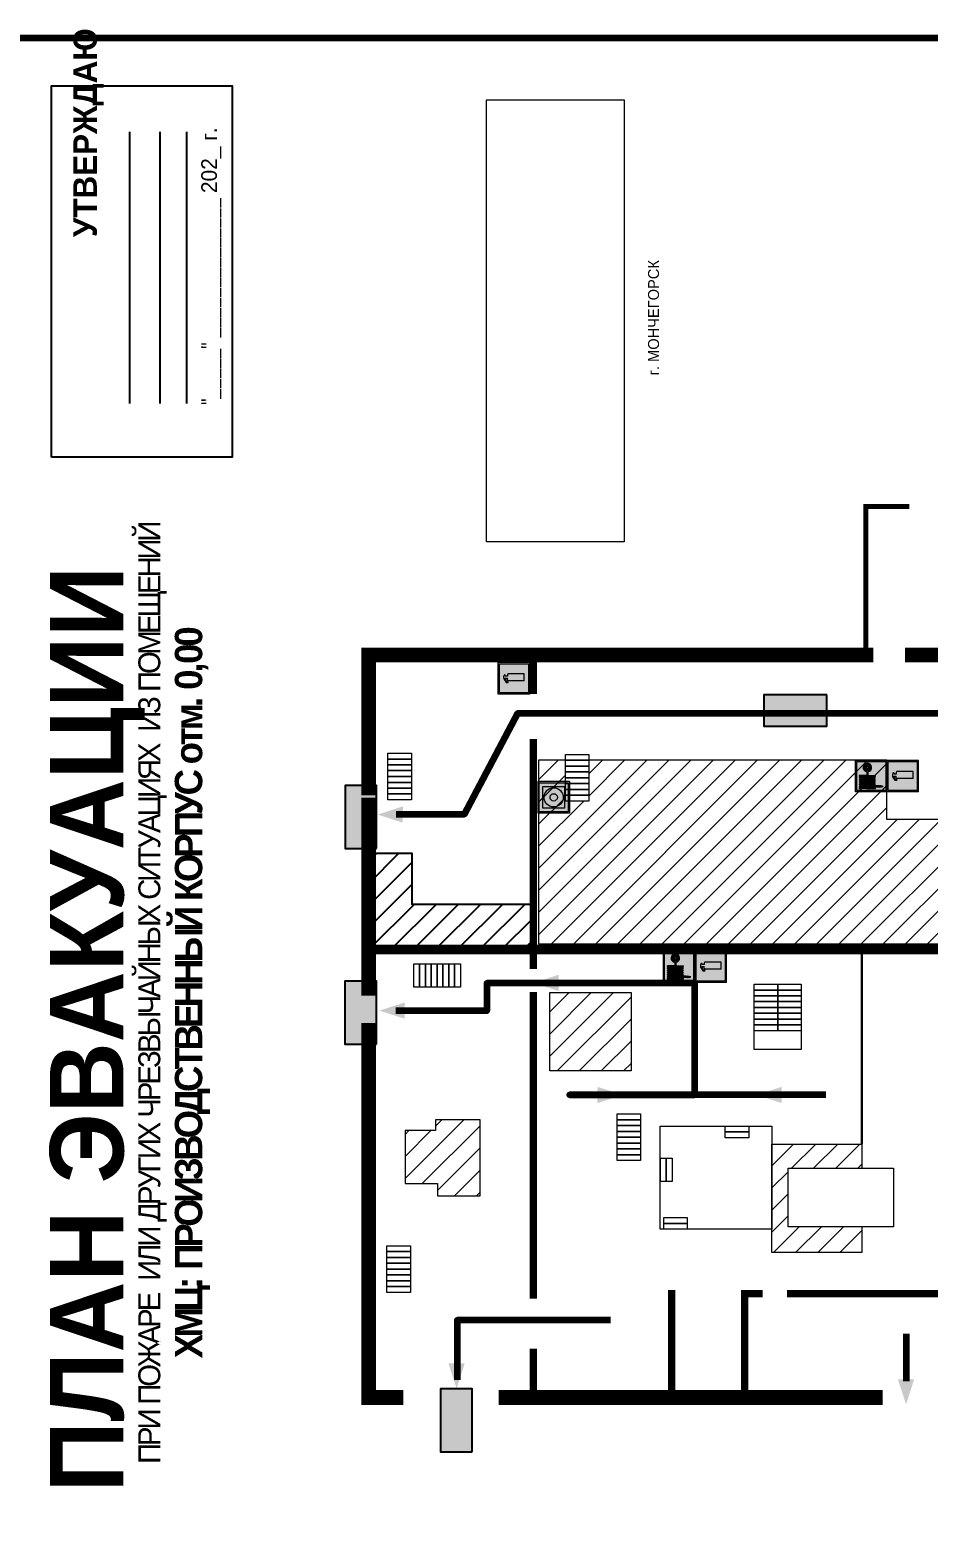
# Model space of a CAD drawing. Header units: millimetres. Extents: x 13114 to 67229, y 22859 to 38520.
# Drawn here: x 17771.2 to 18001.1, y 31701.8 to 32081.2 of the extents above; entities that cross this region are included whole.
import ezdxf

# ---------------------------------------------------------------- set-up
doc = ezdxf.new("R2010")
doc.units = ezdxf.units.MM
doc.linetypes.add('{ Wide Dash }', pattern=[12, 4, -2, 4, -2])
doc.layers.add('План_Штампы', color=7, linetype='Continuous')
doc.styles.add('обычный', font='arial.ttf')
picture_1 = doc.add_image_def('image1.jpg', size_in_pixel=(337, 105))
pattern_1 = [(225, (39999.5723, 41642.58), (2.8287807, -2.8287807), [])]

# ---------------------------------------------------------------- blocks, each defined once
blk = doc.blocks.new('A$C32E8229D')
at = {"true_color": 0xffffff}
blk.add_hatch(color=7, dxfattribs=at).paths.add_polyline_path([(0, 0), (0, -8), (16, -8), (16, 0)])
h = blk.add_hatch(color=126)
h.paths.add_polyline_path([(0.2, -0.2), (15.8, -0.2), (15.8, -7.8), (0.2, -7.8)])
h.paths.add_polyline_path([(13.49, -2.05), (12.08, -2.05), (11.37, -2.63, 0.162397), (11.29, -2.84), (11.29, -3.63), (10.35, -3.63), (10.35, -4.05), (11.68, -4.05), (11.68, -3.48), (12.26, -4.28), (11.29, -5.1), (11.29, -6.78), (11.85, -6.78), (11.85, -5.44), (12.8, -4.64), (12.8, -5.94), (14.46, -5.94), (14.46, -5.39), (13.45, -5.39), (13.45, -3.97), (12.46, -2.59), (13.15, -2.59), (13.69, -3.34), (14.18, -3)], flags=16)
h.paths.add_polyline_path([(10.74, -1.82, 1), (11.8, -1.82, 1)], flags=16)
h.paths.add_polyline_path([(9.39, -3.59), (5.99, -3.59), (6.56, -3.03), (5.91, -3.03), (5.1, -3.83), (5.91, -4.64), (6.56, -4.64), (5.99, -4.09), (9.39, -4.09)], flags=16)
h.paths.add_polyline_path([(4.29, -1.08), (1.72, -1.08), (1.72, -6.6), (4.29, -6.6)], flags=16)
at = {"color": 126}
blk.add_lwpolyline([(16, -8), (0, -8), (0, 0), (16, 0)], close=True, dxfattribs=at)
blk = doc.blocks.new('A$C54414219')
at = {"true_color": 0xffffff}
h = blk.add_hatch(color=7, dxfattribs=at)
h.paths.add_polyline_path([(2.39, -9.45), (2.39, -18.3), (11.23, -18.3), (11.23, -9.45)], flags=0)
h.paths.add_polyline_path([(10.71, -13.87, -1), (2.92, -13.87, -1)], flags=0)
h.paths.add_polyline_path([(8.3, -13.87, -1), (5.33, -13.87, -1)], flags=0)
h.paths.add_polyline_path([(0.41, -7.47), (0.41, -20.27), (13.21, -20.27), (13.21, -7.47)])
h.paths.add_polyline_path([(0.92, -19.77), (12.71, -19.77), (12.71, -7.98), (0.92, -7.98)], flags=16)
h.paths.add_polyline_path([(11.23, -9.45), (11.23, -18.3), (2.39, -18.3), (2.39, -9.45)], flags=0)
at = {"lineweight": 5}
h = blk.add_hatch(color=242, dxfattribs=at)
h.paths.add_polyline_path([(12.71, -7.98), (0.92, -7.98), (0.92, -19.77), (12.71, -19.77)])
h.paths.add_polyline_path([(11.23, -18.3), (2.39, -18.3), (2.39, -9.45), (11.23, -9.45)], flags=16)
h.paths.add_polyline_path([(10.71, -13.87, -1), (2.92, -13.87, -1)], flags=0)
h.paths.add_polyline_path([(8.3, -13.87, -1), (5.33, -13.87, -1)], flags=0)
at = {"true_color": 0xffffff}
h = blk.add_hatch(color=7, dxfattribs=at)
h.paths.add_polyline_path([(2.39, -9.45), (2.39, -18.3), (11.23, -18.3), (11.23, -9.45)])
h.paths.add_polyline_path([(10.71, -13.87, -1), (2.92, -13.87, -1)], flags=16)
h.paths.add_polyline_path([(8.3, -13.87, -1), (5.33, -13.87, -1)], flags=0)
at = {"lineweight": 5}
h = blk.add_hatch(color=242, dxfattribs=at)
h.paths.add_polyline_path([(2.92, -13.87, 1), (10.71, -13.87, 1)])
h.paths.add_polyline_path([(8.3, -13.87, -1), (5.33, -13.87, -1)], flags=16)
at = {"color": 242, "lineweight": 5}
for p, q in [((0.41, -20.27), (0.41, -7.47)), ((0.41, -7.47), (13.21, -7.47)), ((0.41, -7.47), (13.21, -7.47)), ((13.21, -20.27), (13.21, -7.47)), ((0.41, -20.27), (13.21, -20.27))]:
    blk.add_line(p, q, dxfattribs=at)
for points in [[(0.92, -7.98), (12.71, -7.98), (12.71, -19.77), (0.92, -19.77)], [(2.39, -9.45), (11.23, -9.45), (11.23, -18.3), (2.39, -18.3)]]:
    blk.add_lwpolyline(points, close=True, dxfattribs=at)
for radius in [3.89, 1.49]:
    blk.add_circle((6.81, -13.87), radius, dxfattribs=at)
blk = doc.blocks.new('A$C7B4425F7')
at = {"true_color": 0xffffff}
blk.add_hatch(color=7, dxfattribs=at).paths.add_polyline_path([(0, 0), (-16, 0), (-16, -8), (0, -8)])
h = blk.add_hatch(color=126)
h.paths.add_polyline_path([(-0.2, -0.2), (-15.8, -0.2), (-15.8, -7.8), (-0.2, -7.8)])
h.paths.add_polyline_path([(-11.76, -2.03), (-11.76, -3.66), (-11.17, -3.66, -0.568275), (-11.17, -6.18), (-12.58, -6.18), (-12.58, -2.03)], flags=16)
h.paths.add_polyline_path([(-13.33, -4.12, -0.495768), (-13.59, -6.18), (-15.03, -6.18), (-15.03, -2.03), (-13.59, -2.03, -0.487973)], flags=16)
h.paths.add_polyline_path([(-10.25, -2.03), (-9.48, -2.03), (-9.48, -6.18), (-10.25, -6.18)], flags=16)
h.paths.add_polyline_path([(-13.84, -3.69), (-14.24, -3.69), (-14.24, -3.03), (-13.9, -3.03, -0.692621)], flags=0)
h.paths.add_polyline_path([(-9.15, -2.03), (-8.4, -2.03), (-8.04, -3.07), (-7.68, -2.03), (-6.93, -2.03), (-7.64, -4.1), (-6.93, -6.18), (-7.68, -6.18), (-8.04, -5.14), (-8.4, -6.18), (-9.15, -6.18), (-8.44, -4.1)], flags=16)
h.paths.add_polyline_path([(-11.76, -4.46), (-11.42, -4.46, -0.692621), (-11.36, -5.12), (-11.76, -5.12)], flags=0)
h.paths.add_polyline_path([(-13.9, -5.2), (-14.24, -5.2), (-14.24, -4.55), (-13.84, -4.55, -0.708038)], flags=0)
edge = h.paths.add_edge_path(flags=16)
edge.add_ellipse((-5.51, -4.08), major_axis=(0, 2.05), ratio=0.586184, start_angle=0, end_angle=360)
edge = h.paths.add_edge_path(flags=0)
edge.add_ellipse((-5.51, -4.08), major_axis=(0, 1.14), ratio=0.454828, start_angle=0, end_angle=360)
h.paths.add_polyline_path([(-4.13, -4.96, 0.377264), (-3.48, -4.52, 0.0555), (-3.16, -2.03), (-1.66, -2.03), (-1.66, -4.96), (-0.96, -4.96), (-0.96, -7.01), (-1.75, -7.01), (-1.75, -6.18), (-3.3, -6.18), (-3.3, -7.02), (-4.13, -7.02)], flags=16)
h.paths.add_polyline_path([(-2.73, -2.91), (-2.28, -2.91), (-2.28, -4.96), (-3.05, -4.96, 0.079136)], flags=0)
at = {"color": 126}
blk.add_lwpolyline([(-16, -8), (0, -8), (0, 0), (-16, 0)], close=True, dxfattribs=at)
blk = doc.blocks.new('A$C3AD82952')
at = {"true_color": 0xf5f5ff}
h = blk.add_hatch(color=7, dxfattribs=at)
h.dxf.hatch_style = 1
h.paths.add_polyline_path([(8.21, 8.73, 0.414214), (7.89, 9.05), (7.22, 9.05), (7.22, 9.92), (7.59, 9.92, 1), (7.57, 10.36), (7.22, 10.36), (7.22, 10.6), (6.43, 10.6), (6.43, 10.36), (6.01, 10.36), (4.74, 9.59), (4.74, 8.69), (4.98, 8.73), (4.98, 9.26), (6.12, 9.91), (6.43, 9.91), (6.43, 9.05), (5.76, 9.05, 0.414214), (5.44, 8.73), (5.44, 2.2), (8.21, 2.2)], flags=0)
h.paths.add_polyline_path([(12.8, 12.8), (0, 12.8), (0, 0), (12.8, 0)])
h.paths.add_polyline_path([(0.51, 12.29), (12.29, 12.29), (12.29, 0.51), (0.51, 0.51)], flags=16)
h.paths.add_polyline_path([(4.74, 9.59), (6.01, 10.36), (6.43, 10.36), (6.43, 10.6), (7.22, 10.6), (7.22, 10.36), (7.59, 10.36, -0.94586), (7.59, 9.92), (7.22, 9.92), (7.22, 9.05), (7.89, 9.05, -0.414214), (8.21, 8.73), (8.21, 2.2), (5.44, 2.2), (5.44, 8.73, -0.414214), (5.76, 9.05), (6.43, 9.05), (6.43, 9.91), (6.12, 9.91), (4.98, 9.26), (4.98, 8.73), (4.74, 8.69)], flags=0)
h = blk.add_hatch(color=242)
h.dxf.hatch_style = 1
h.paths.add_polyline_path([(12.29, 12.29), (0.51, 12.29), (0.51, 0.51), (12.29, 0.51)])
h.paths.add_polyline_path([(4.74, 8.69), (4.74, 9.59), (6.01, 10.36), (6.43, 10.36), (6.43, 10.6), (7.22, 10.6), (7.22, 10.36), (7.59, 10.36, -0.94586), (7.59, 9.92), (7.22, 9.92), (7.22, 9.05), (7.89, 9.05, -0.414214), (8.21, 8.73), (8.21, 2.2), (5.44, 2.2), (5.44, 8.73, -0.414214), (5.76, 9.05), (6.43, 9.05), (6.43, 9.91), (6.12, 9.91), (4.98, 9.26), (4.98, 8.73)], flags=16)
h = blk.add_hatch(color=7, dxfattribs=at)
h.dxf.hatch_style = 1
h.paths.add_polyline_path([(8.21, 8.73, 0.414214), (7.89, 9.05), (7.22, 9.05), (7.22, 9.92), (7.59, 9.92, 1), (7.57, 10.36), (7.22, 10.36), (7.22, 10.6), (6.43, 10.6), (6.43, 10.36), (6.01, 10.36), (4.74, 9.59), (4.74, 8.69), (4.98, 8.73), (4.98, 9.26), (6.12, 9.91), (6.43, 9.91), (6.43, 9.05), (5.76, 9.05, 0.414214), (5.44, 8.73), (5.44, 2.2), (8.21, 2.2)])
at = {"color": 242, "lineweight": 5}
for p, q in [((0, 0), (0, 12.8)), ((0, 12.8), (12.8, 12.8)), ((12.8, 0), (12.8, 12.8)), ((6.01, 10.36), (4.74, 9.59)), ((4.74, 9.59), (4.74, 8.69)), ((4.74, 8.69), (4.98, 8.73)), ((4.98, 9.26), (6.12, 9.91)), ((4.98, 8.73), (4.98, 9.26)), ((5.44, 2.2), (5.44, 8.73)), ((5.76, 9.05), (6.43, 9.05)), ((6.01, 10.36), (6.43, 10.36)), ((6.12, 9.91), (6.43, 9.91)), ((7.22, 10.6), (6.43, 10.6)), ((6.43, 10.6), (6.43, 10.36)), ((6.43, 9.91), (6.43, 9.05)), ((7.22, 10.36), (7.22, 10.6)), ((7.59, 10.36), (7.22, 10.36)), ((7.22, 9.05), (7.22, 9.92)), ((7.59, 9.92), (7.22, 9.92)), ((7.89, 9.05), (7.22, 9.05)), ((8.21, 2.2), (8.21, 8.73)), ((0, 0), (12.8, 0)), ((5.44, 2.2), (8.21, 2.2))]:
    blk.add_line(p, q, dxfattribs=at)
blk.add_lwpolyline([(0.51, 12.29), (12.29, 12.29), (12.29, 0.51), (0.51, 0.51)], close=True, dxfattribs=at)
for centre, radius, start, end in [((5.76, 8.73), 0.32, 90, 180), ((7.58, 10.14), 0.223, 273.18746, 86.81254), ((7.89, 8.73), 0.32, 0, 90)]:
    blk.add_arc(centre, radius, start, end, dxfattribs=at)
blk = doc.blocks.new('A$C37112FD5')
at = {"true_color": 0xf5f5ff}
h = blk.add_hatch(color=7, dxfattribs=at)
h.dxf.hatch_style = 1
h.paths.add_polyline_path([(12.8, -7.4), (0, -7.4), (0, -20.2), (12.8, -20.2)])
h.paths.add_polyline_path([(12.29, -7.91), (12.29, -19.69), (0.51, -19.69), (0.51, -7.91)], flags=16)
h.paths.add_polyline_path([(4.98, -9.04, -0.42597), (5.17, -9.22), (5.17, -12.25), (5.17, -15.29, -0.432244), (4.98, -15.47), (4.83, -15.47, -0.42597), (4.64, -15.29), (4.64, -12.25), (4.64, -9.22, -0.432244), (4.83, -9.04)], flags=0)
h.paths.add_polyline_path([(4.28, -9.22), (4.28, -12.25), (4.28, -15.29, -0.432244), (4.09, -15.47), (3.94, -15.47, -0.42597), (3.75, -15.29), (3.75, -12.25), (3.75, -9.22, -0.432244), (3.94, -9.04), (4.09, -9.04, -0.42597)], flags=0)
h.paths.add_polyline_path([(5.72, -9.04), (5.87, -9.04, -0.42597), (6.06, -9.22), (6.06, -12.25), (6.06, -15.29, -0.432244), (5.87, -15.47), (5.72, -15.47, -0.42597), (5.53, -15.29), (5.53, -12.25), (5.53, -9.22, -0.432244)], flags=0)
h.paths.add_polyline_path([(6.42, -8.9), (6.5, -8.9, -0.42597), (6.69, -9.08), (6.69, -12.03), (8.21, -12.03, -15.824349), (8.21, -12.47), (6.69, -12.47), (6.69, -15.42, -0.432244), (6.5, -15.6), (6.42, -15.6)], flags=0)
h.paths.add_polyline_path([(3.39, -9.22), (3.39, -12.25), (3.39, -15.29, -0.432244), (3.2, -15.47), (3.05, -15.47, -0.42597), (2.85, -15.29), (2.85, -12.25), (2.85, -9.22, -0.432244), (3.05, -9.04), (3.2, -9.04, -0.42597)], flags=0)
h.paths.add_polyline_path([(2.5, -9.22), (2.5, -16.71), (1.96, -16.71), (1.96, -9.22, -0.432244), (2.15, -9.04), (2.31, -9.04, -0.42597)], flags=0)
h.paths.add_polyline_path([(1.61, -8.9), (1.61, -15.6), (1.57, -15.6, -0.42597), (1.37, -15.42), (1.37, -12.03), (1.37, -9.09, -0.432244), (1.57, -8.9)], flags=0)
h.paths.add_polyline_path([(9.76, -10.81), (9.76, -12.03), (8.49, -12.03, -0.336371)], flags=0)
h.paths.add_polyline_path([(8.49, -12.47), (9.76, -12.47), (9.76, -13.7, -0.336371)], flags=0)
h.paths.add_polyline_path([(10.11, -10.81, -0.336371), (11.38, -12.03), (10.11, -12.03)], flags=0)
h.paths.add_polyline_path([(10.11, -12.47), (11.38, -12.47, -0.336371), (10.11, -13.7)], flags=0)
h.paths.add_polyline_path([(2.5, -16.84), (2.5, -17.05), (1.97, -17.05), (1.97, -16.84)], flags=0)
h.paths.add_polyline_path([(2.5, -17.24, -0.033778), (2.24, -18.6, -0.033778), (1.97, -17.24)], flags=0)
h = blk.add_hatch(color=242)
h.dxf.hatch_style = 1
h.paths.add_polyline_path([(12.29, -7.91), (0.51, -7.91), (0.51, -19.69), (12.29, -19.69)])
h.paths.add_polyline_path([(6.42, -15.6), (6.42, -8.9), (6.5, -8.9, -0.42597), (6.69, -9.08), (6.69, -12.03), (8.21, -12.03, -15.824349), (8.21, -12.47), (6.69, -12.47), (6.69, -15.42, -0.432244), (6.5, -15.6)], flags=16)
h.paths.add_polyline_path([(5.87, -15.47), (5.72, -15.47, -0.42597), (5.53, -15.29), (5.53, -12.25), (5.53, -9.22, -0.432244), (5.72, -9.04), (5.87, -9.04, -0.42597), (6.06, -9.22), (6.06, -12.25), (6.06, -15.29, -0.432244)], flags=16)
h.paths.add_polyline_path([(4.98, -15.47), (4.83, -15.47, -0.42597), (4.64, -15.29), (4.64, -12.25), (4.64, -9.22, -0.432244), (4.83, -9.04), (4.98, -9.04, -0.42597), (5.17, -9.22), (5.17, -12.25), (5.17, -15.29, -0.432244)], flags=16)
h.paths.add_polyline_path([(4.09, -15.47), (3.94, -15.47, -0.42597), (3.75, -15.29), (3.75, -12.25), (3.75, -9.22, -0.432244), (3.94, -9.04), (4.09, -9.04, -0.42597), (4.28, -9.22), (4.28, -12.25), (4.28, -15.29, -0.432244)], flags=16)
h.paths.add_polyline_path([(3.2, -15.47), (3.05, -15.47, -0.42597), (2.85, -15.29), (2.85, -12.25), (2.85, -9.22, -0.432244), (3.05, -9.04), (3.2, -9.04, -0.42597), (3.39, -9.22), (3.39, -12.25), (3.39, -15.29, -0.432244)], flags=16)
h.paths.add_polyline_path([(2.5, -17.05), (1.97, -17.05), (1.97, -16.84), (2.5, -16.84)], flags=16)
h.paths.add_polyline_path([(2.5, -17.24, -0.033778), (2.24, -18.6, -0.033778), (1.97, -17.24)], flags=16)
h.paths.add_polyline_path([(2.5, -16.71), (1.96, -16.71), (1.96, -9.22, -0.432244), (2.15, -9.04), (2.31, -9.04, -0.42597), (2.5, -9.22)], flags=16)
h.paths.add_polyline_path([(1.61, -15.6), (1.57, -15.6, -0.42597), (1.37, -15.42), (1.37, -12.03), (1.37, -9.09, -0.432244), (1.57, -8.9), (1.61, -8.9)], flags=16)
h.paths.add_polyline_path([(8.49, -12.47), (9.76, -12.47), (9.76, -13.7, -0.336371)], flags=0)
h.paths.add_polyline_path([(10.11, -13.7), (10.11, -12.47), (11.38, -12.47, -0.336371)], flags=0)
h.paths.add_polyline_path([(8.49, -12.03, -0.336371), (9.76, -10.81), (9.76, -12.03)], flags=0)
h.paths.add_polyline_path([(10.11, -12.03), (10.11, -10.81, -0.336371), (11.38, -12.03)], flags=0)
h = blk.add_hatch(color=7, dxfattribs=at)
h.dxf.hatch_style = 1
h.paths.add_polyline_path([(1.61, -8.9), (1.57, -8.9, 0.432244), (1.37, -9.09), (1.37, -12.03), (1.37, -15.42, 0.42597), (1.57, -15.6), (1.61, -15.6)])
h.paths.add_polyline_path([(2.5, -9.22, 0.42597), (2.31, -9.04), (2.15, -9.04, 0.432244), (1.96, -9.22), (1.96, -16.71), (2.5, -16.71)])
h.paths.add_polyline_path([(2.5, -16.84), (1.97, -16.84), (1.97, -17.05), (2.5, -17.05)])
h.paths.add_polyline_path([(2.5, -17.24), (1.97, -17.24, 0.033778), (2.24, -18.6, 0.033778)])
h.paths.add_polyline_path([(3.39, -12.25), (3.39, -9.22, 0.42597), (3.2, -9.04), (3.05, -9.04, 0.432244), (2.85, -9.22), (2.85, -12.25), (2.85, -15.29, 0.42597), (3.05, -15.47), (3.2, -15.47, 0.432244), (3.39, -15.29)])
h.paths.add_polyline_path([(4.28, -12.25), (4.28, -9.22, 0.42597), (4.09, -9.04), (3.94, -9.04, 0.432244), (3.75, -9.22), (3.75, -12.25), (3.75, -15.29, 0.42597), (3.94, -15.47), (4.09, -15.47, 0.432244), (4.28, -15.29)])
h.paths.add_polyline_path([(5.17, -12.25), (5.17, -9.22, 0.42597), (4.98, -9.04), (4.83, -9.04, 0.432244), (4.64, -9.22), (4.64, -12.25), (4.64, -15.29, 0.42597), (4.83, -15.47), (4.98, -15.47, 0.432244), (5.17, -15.29)])
h.paths.add_polyline_path([(6.06, -12.25), (6.06, -9.22, 0.42597), (5.87, -9.04), (5.72, -9.04, 0.432244), (5.53, -9.22), (5.53, -12.25), (5.53, -15.29, 0.42597), (5.72, -15.47), (5.87, -15.47, 0.432244), (6.06, -15.29)])
h.paths.add_polyline_path([(6.69, -12.47), (8.21, -12.47, 15.824349), (8.21, -12.03), (6.69, -12.03), (6.69, -9.08, 0.42597), (6.5, -8.9), (6.42, -8.9), (6.42, -15.6), (6.5, -15.6, 0.432244), (6.69, -15.42)])
h.paths.add_polyline_path([(8.49, -12.47), (9.76, -12.47), (9.76, -13.7, -0.336371)], flags=16)
h.paths.add_polyline_path([(8.49, -12.03, -0.336371), (9.76, -10.81), (9.76, -12.03)], flags=16)
h.paths.add_polyline_path([(10.11, -12.47), (11.38, -12.47, -0.336371), (10.11, -13.7)], flags=16)
h.paths.add_polyline_path([(10.11, -12.03), (10.11, -10.81, -0.336371), (11.38, -12.03)], flags=16)
h = blk.add_hatch(color=242)
h.dxf.hatch_style = 1
h.paths.add_polyline_path([(9.76, -10.81, 0.336371), (8.49, -12.03), (9.76, -12.03)])
h.paths.add_polyline_path([(10.11, -10.81), (10.11, -12.03), (11.38, -12.03, 0.336371)])
h.paths.add_polyline_path([(11.38, -12.47), (10.11, -12.47), (10.11, -13.7, 0.336371)])
h.paths.add_polyline_path([(9.76, -12.47), (8.49, -12.47, 0.336371), (9.76, -13.7)])
at = {"color": 242, "lineweight": 5}
for p, q in [((0, -20.2), (0, -7.4)), ((0, -7.4), (12.8, -7.4)), ((1.37, -12.03), (1.37, -9.08)), ((1.37, -12.03), (1.37, -15.42)), ((1.57, -8.9), (1.61, -8.9)), ((1.61, -8.9), (1.61, -15.6)), ((1.96, -16.71), (1.96, -9.22)), ((2.15, -9.04), (2.31, -9.04)), ((2.5, -16.71), (2.5, -9.22)), ((2.85, -12.25), (2.85, -9.22)), ((3.05, -9.04), (3.2, -9.04)), ((3.39, -12.25), (3.39, -9.22)), ((3.75, -12.25), (3.75, -9.22)), ((3.94, -9.04), (4.09, -9.04)), ((4.28, -12.25), (4.28, -9.22)), ((4.64, -12.25), (4.64, -9.22)), ((4.83, -9.04), (4.98, -9.04)), ((5.17, -12.25), (5.17, -9.22)), ((5.53, -12.25), (5.53, -9.22)), ((5.72, -9.04), (5.87, -9.04)), ((6.06, -12.25), (6.06, -9.22)), ((6.42, -8.9), (6.42, -15.6)), ((6.5, -8.9), (6.42, -8.9)), ((6.69, -12.03), (6.69, -9.08)), ((8.21, -12.03), (6.69, -12.03)), ((9.76, -12.03), (8.49, -12.03)), ((9.76, -10.81), (9.76, -12.03)), ((10.11, -10.81), (10.11, -12.03)), ((11.38, -12.03), (10.11, -12.03)), ((12.8, -20.2), (12.8, -7.4)), ((1.57, -15.6), (1.61, -15.6)), ((1.96, -16.71), (2.5, -16.71)), ((1.97, -16.84), (2.5, -16.84)), ((1.97, -17.05), (1.97, -16.84)), ((2.5, -17.05), (1.97, -17.05)), ((1.97, -17.24), (2.5, -17.24)), ((2.5, -16.84), (2.5, -17.05)), ((2.85, -12.25), (2.85, -15.29)), ((3.05, -15.47), (3.2, -15.47)), ((3.39, -12.25), (3.39, -15.29)), ((3.75, -12.25), (3.75, -15.29)), ((3.94, -15.47), (4.09, -15.47)), ((4.28, -12.25), (4.28, -15.29)), ((4.64, -12.25), (4.64, -15.29)), ((4.83, -15.47), (4.98, -15.47)), ((5.17, -12.25), (5.17, -15.29)), ((5.53, -12.25), (5.53, -15.29)), ((5.72, -15.47), (5.87, -15.47)), ((6.06, -12.25), (6.06, -15.29)), ((6.42, -15.6), (6.5, -15.6)), ((8.21, -12.47), (6.69, -12.47)), ((6.69, -12.47), (6.69, -15.42)), ((9.76, -12.47), (8.49, -12.47)), ((9.76, -12.47), (9.76, -13.7)), ((11.38, -12.47), (10.11, -12.47)), ((10.11, -12.47), (10.11, -13.7)), ((0, -20.2), (12.8, -20.2))]:
    blk.add_line(p, q, dxfattribs=at)
blk.add_lwpolyline([(0.51, -7.91), (12.29, -7.91), (12.29, -19.69), (0.51, -19.69)], close=True, dxfattribs=at)
for centre, radius, start, end in [((1.56, -9.09), 0.182, 87.10267, 180.60715), ((2.15, -9.22), 0.182, 87.10267, 180.60715), ((2.32, -9.22), 0.182, 359.39285, 92.89733), ((3.04, -9.22), 0.182, 87.10267, 180.60715), ((3.21, -9.22), 0.182, 359.39285, 92.89733), ((3.93, -9.22), 0.182, 87.10267, 180.60715), ((4.1, -9.22), 0.182, 359.39285, 92.89733), ((4.82, -9.22), 0.182, 87.10267, 180.60715), ((4.99, -9.22), 0.182, 359.39285, 92.89733), ((5.71, -9.22), 0.182, 87.10267, 180.60715), ((5.88, -9.22), 0.182, 359.39285, 92.89733), ((6.51, -9.09), 0.182, 359.39285, 92.89733), ((9.93, -12.25), 1.74, 187.23185, 172.76815), ((9.93, -12.25), 1.46, 96.99266, 171.35851), ((9.93, -12.25), 1.46, 8.64149, 83.00734), ((1.56, -15.42), 0.182, 179.39285, 272.89733), ((12.17, -15.98), 10.27, 187.04098, 194.7793), ((-7.7, -15.98), 10.27, 345.2207, 352.95902), ((3.04, -15.29), 0.182, 179.39285, 272.89733), ((3.21, -15.29), 0.182, 267.10267, 0.60715), ((3.93, -15.29), 0.182, 179.39285, 272.89733), ((4.1, -15.29), 0.182, 267.10267, 0.60715), ((4.82, -15.29), 0.182, 179.39285, 272.89733), ((4.99, -15.29), 0.182, 267.10267, 0.60715), ((5.71, -15.29), 0.182, 179.39285, 272.89733), ((5.88, -15.29), 0.182, 267.10267, 0.60715), ((6.51, -15.42), 0.182, 267.10267, 0.60715), ((9.93, -12.25), 1.46, 188.64149, 263.00734), ((9.93, -12.25), 1.46, 276.99266, 351.35851)]:
    blk.add_arc(centre, radius, start, end, dxfattribs=at)

msp = doc.modelspace()

# ---------------------------------------------------------------- hatches: boundary and pattern name
at = {"lineweight": 0}
h = msp.add_hatch(dxfattribs=at)
h.set_pattern_fill('ANSI31', color=256, scale=1.26, angle=180)
h.set_pattern_definition(pattern_1)
h.paths.add_polyline_path([(18087.01, 31867.06), (18087.01, 31879.1), (18074.66, 31879.1), (18074.66, 31877.61), (18074.66, 31876.12), (18074.66, 31874.63), (18074.66, 31873.14), (18074.66, 31871.65), (18074.66, 31870.16), (18074.66, 31868.66), (18074.66, 31867.17), (18068.65, 31867.17), (18068.65, 31868.66), (18068.65, 31870.16), (18068.65, 31871.65), (18068.65, 31873.14), (18068.65, 31874.63), (18068.65, 31876.12), (18068.65, 31877.61), (18068.65, 31879.1), (17990.53, 31879.1), (17990.53, 31894.27), (17914.28, 31894.27), (17914.28, 31883.83), (17908.27, 31883.83), (17908.27, 31894.27), (17901.41, 31894.27), (17901.41, 31847.29), (18087.01, 31847.29)])
h = msp.add_hatch()
h.set_pattern_fill('ANSI31', color=256, scale=1.26, angle=180)
h.set_pattern_definition(pattern_1)
h.paths.add_polyline_path([(17899.45, 31846.15), (17899.69, 31857.39), (17869.08, 31857.39), (17869.08, 31870.37), (17858.07, 31870.37), (17858.07, 31846.15)])
h = msp.add_hatch(dxfattribs=at)
h.set_pattern_fill('ANSI31', color=256, scale=1.26, angle=180)
h.set_pattern_definition(pattern_1)
h.paths.add_polyline_path([(17904.28, 31834.82), (17904.28, 31814.75), (17925.08, 31814.75), (17925.08, 31834.82)])
h = msp.add_hatch(dxfattribs=at)
h.set_pattern_fill('ANSI31', color=256, scale=1.26, angle=180)
h.set_pattern_definition(pattern_1)
h.paths.add_polyline_path([(17961.08, 31796.06), (17961.08, 31768.27), (17984.12, 31768.27), (17984.12, 31774.86), (17965.24, 31774.86), (17965.24, 31789.87), (17984.12, 31789.87), (17984.12, 31796.06)])
h.paths.add_polyline_path([(17867.3, 31785.92), (17875.57, 31785.92), (17875.57, 31782.84), (17886.45, 31782.84), (17886.45, 31802.26), (17875.06, 31802.26), (17875.06, 31799.48), (17867.3, 31799.48)])

# ---------------------------------------------------------------- linework, layer by layer
at = {"color": 1, "lineweight": 100}
msp.add_lwpolyline([(17758.64, 32079.13), (18358.64, 32079.13), (18358.64, 31684.13), (17758.64, 31684.13)], close=True, dxfattribs=at)
msp.add_lwpolyline([(17776.84, 31971.8), (17776.84, 32066.8), (17823.04, 32066.8), (17823.04, 31971.8)], close=True)
for points in [[(17796.88, 31985.55), (17796.88, 32055.08)], [(17804.65, 31985.55), (17804.65, 32055.08)], [(17811.43, 31985.55), (17811.43, 32055.08)], [(17899.69, 31857.39), (17869.08, 31857.39), (17869.08, 31870.37), (17858.07, 31870.37), (17858.07, 31846.15), (17899.45, 31846.15), (17899.69, 31857.39)]]:
    msp.add_lwpolyline(points)
at = {"lineweight": 0}
for points, const_width in [([(17996.29, 31959.19), (17985.16, 31959.19), (17985.16, 31921.47)], 1.26), ([(17857.99, 31885.25), (17857.99, 31921.22), (17987.09, 31921.22)], 3.78), ([(17995.15, 31921.22), (18088.21, 31921.22)], 3.78), ([(17900.11, 31911.22), (17900.11, 31921.36)], 1.89), ([(17900.11, 31840.87), (17900.11, 31899.69)], 1.89), ([(17857.99, 31834.02), (17857.99, 31884.71)], 3.78), ([(18017.71, 31845.82), (17858.17, 31845.82)], 2.52), ([(17900.11, 31756.51), (17900.11, 31835)], 1.89), ([(17866.8, 31731.2), (17857.99, 31731.2), (17857.99, 31827.04)], 3.78), ([(17935.44, 31731.84), (17935.44, 31758.72)], 1.89), ([(17958.72, 31757.78), (17954.16, 31757.78), (17954.16, 31731.05)], 1.89), ([(18010.47, 31757.78), (17965.01, 31757.78)], 1.89), ([(17900.11, 31731.47), (17900.11, 31743.73)], 1.89), ([(17989.48, 31731.2), (17891.21, 31731.2)], 3.78)]:
    msp.add_lwpolyline(points, dxfattribs=dict(at, const_width=const_width))
at = {"color": 126, "lineweight": 100, "true_color": 0x008754}
for points in [[(17864.99, 31880.48), (17882.48, 31880.48), (17896.08, 31906.29), (18095.07, 31906.29)], [(17974.92, 31808.66), (17909.33, 31808.66), (17941.43, 31808.66), (17941.43, 31837.24), (17888.23, 31837.24), (17888.23, 31830.14), (17864.89, 31830.14)], [(17919.82, 31751.02), (17880.58, 31751.02), (17880.58, 31735.71)], [(17995.56, 31735.37), (17995.56, 31747.52)]]:
    msp.add_lwpolyline(points, dxfattribs=at)
at = {"lineweight": 0}
for points in [[(17862.87, 31896.07), (17868.88, 31896.07), (17868.88, 31894.58), (17862.87, 31894.58)], [(17862.87, 31894.58), (17868.88, 31894.58), (17868.88, 31893.09), (17862.87, 31893.09)], [(17862.87, 31893.09), (17868.88, 31893.09), (17868.88, 31891.6), (17862.87, 31891.6)], [(17908.27, 31895.76), (17914.28, 31895.76), (17914.28, 31894.27), (17908.27, 31894.27)], [(17908.27, 31894.27), (17914.28, 31894.27), (17914.28, 31892.78), (17908.27, 31892.78)], [(17908.27, 31892.78), (17914.28, 31892.78), (17914.28, 31891.29), (17908.27, 31891.29)], [(17862.87, 31891.6), (17868.88, 31891.6), (17868.88, 31890.1), (17862.87, 31890.1)], [(17862.87, 31890.1), (17868.88, 31890.1), (17868.88, 31888.61), (17862.87, 31888.61)], [(17862.87, 31888.61), (17868.88, 31888.61), (17868.88, 31887.12), (17862.87, 31887.12)], [(17908.27, 31891.29), (17914.28, 31891.29), (17914.28, 31889.8), (17908.27, 31889.8)], [(17908.27, 31889.8), (17914.28, 31889.8), (17914.28, 31888.3), (17908.27, 31888.3)], [(17862.87, 31887.12), (17868.88, 31887.12), (17868.88, 31885.63), (17862.87, 31885.63)], [(17862.87, 31885.63), (17868.88, 31885.63), (17868.88, 31884.14), (17862.87, 31884.14)], [(17908.27, 31888.3), (17914.28, 31888.3), (17914.28, 31886.81), (17908.27, 31886.81)], [(17908.27, 31886.81), (17914.28, 31886.81), (17914.28, 31885.32), (17908.27, 31885.32)], [(17908.27, 31885.32), (17914.28, 31885.32), (17914.28, 31883.83), (17908.27, 31883.83)], [(17870.99, 31842.18), (17870.99, 31836.17), (17869.5, 31836.17), (17869.5, 31842.18)], [(17872.48, 31842.18), (17872.48, 31836.17), (17870.99, 31836.17), (17870.99, 31842.18)], [(17873.97, 31842.18), (17873.97, 31836.17), (17872.48, 31836.17), (17872.48, 31842.18)], [(17875.46, 31842.18), (17875.46, 31836.17), (17873.97, 31836.17), (17873.97, 31842.18)], [(17876.95, 31842.18), (17876.95, 31836.17), (17875.46, 31836.17), (17875.46, 31842.18)], [(17878.45, 31842.18), (17878.45, 31836.17), (17876.95, 31836.17), (17876.95, 31842.18)], [(17879.94, 31842.18), (17879.94, 31836.17), (17878.45, 31836.17), (17878.45, 31842.18)], [(17881.43, 31842.18), (17881.43, 31836.17), (17879.94, 31836.17), (17879.94, 31842.18)], [(17956.58, 31836.97), (17962.59, 31836.97), (17962.59, 31835.47), (17956.58, 31835.47)], [(17956.58, 31835.47), (17962.59, 31835.47), (17962.59, 31833.98), (17956.58, 31833.98)], [(17962.59, 31836.97), (17968.6, 31836.97), (17968.6, 31835.47), (17962.59, 31835.47)], [(17962.59, 31835.47), (17968.6, 31835.47), (17968.6, 31833.98), (17962.59, 31833.98)], [(17904.28, 31834.82), (17925.08, 31834.82), (17925.08, 31814.75), (17904.28, 31814.75)], [(17956.58, 31833.98), (17962.59, 31833.98), (17962.59, 31832.49), (17956.58, 31832.49)], [(17956.58, 31832.49), (17962.59, 31832.49), (17962.59, 31831), (17956.58, 31831)], [(17962.59, 31833.98), (17968.6, 31833.98), (17968.6, 31832.49), (17962.59, 31832.49)], [(17962.59, 31832.49), (17968.6, 31832.49), (17968.6, 31831), (17962.59, 31831)], [(17956.58, 31831), (17962.59, 31831), (17962.59, 31829.51), (17956.58, 31829.51)], [(17956.58, 31829.51), (17962.59, 31829.51), (17962.59, 31828.02), (17956.58, 31828.02)], [(17956.58, 31828.02), (17962.59, 31828.02), (17962.59, 31826.52), (17956.58, 31826.52)], [(17962.59, 31831), (17968.6, 31831), (17968.6, 31829.51), (17962.59, 31829.51)], [(17962.59, 31829.51), (17968.6, 31829.51), (17968.6, 31828.02), (17962.59, 31828.02)], [(17962.59, 31828.02), (17968.6, 31828.02), (17968.6, 31826.52), (17962.59, 31826.52)], [(17956.58, 31826.52), (17962.59, 31826.52), (17962.59, 31825.03), (17956.58, 31825.03)], [(17962.59, 31826.52), (17968.6, 31826.52), (17968.6, 31825.03), (17962.59, 31825.03)], [(17921.51, 31803.77), (17927.52, 31803.77), (17927.52, 31802.27), (17921.51, 31802.27)], [(17921.51, 31802.27), (17927.52, 31802.27), (17927.52, 31800.78), (17921.51, 31800.78)], [(17921.51, 31800.78), (17927.52, 31800.78), (17927.52, 31799.29), (17921.51, 31799.29)], [(17921.51, 31799.29), (17927.52, 31799.29), (17927.52, 31797.8), (17921.51, 31797.8)], [(17921.51, 31797.8), (17927.52, 31797.8), (17927.52, 31796.31), (17921.51, 31796.31)], [(17961.08, 31774.25), (17932.55, 31774.25), (17932.55, 31800.63), (17961.08, 31800.63)], [(17949.17, 31800.63), (17955.18, 31800.63), (17955.18, 31799.14), (17949.17, 31799.14)], [(17949.17, 31799.14), (17955.18, 31799.14), (17955.18, 31797.65), (17949.17, 31797.65)], [(17921.51, 31796.31), (17927.52, 31796.31), (17927.52, 31794.82), (17921.51, 31794.82)], [(17921.51, 31794.82), (17927.52, 31794.82), (17927.52, 31793.32), (17921.51, 31793.32)], [(17921.51, 31793.32), (17927.52, 31793.32), (17927.52, 31791.83), (17921.51, 31791.83)], [(17934.07, 31792.46), (17934.07, 31786.45), (17932.57, 31786.45), (17932.57, 31792.46)], [(17935.56, 31792.46), (17935.56, 31786.45), (17934.07, 31786.45), (17934.07, 31792.46)], [(17992.24, 31774.86), (17965.24, 31774.86), (17965.24, 31789.87), (17992.24, 31789.87)], [(17933.43, 31777.24), (17939.44, 31777.24), (17939.44, 31775.75), (17933.43, 31775.75)], [(17933.43, 31775.75), (17939.44, 31775.75), (17939.44, 31774.26), (17933.43, 31774.26)], [(17862.63, 31770.03), (17868.64, 31770.03), (17868.64, 31768.54), (17862.63, 31768.54)], [(17862.63, 31768.54), (17868.64, 31768.54), (17868.64, 31767.05), (17862.63, 31767.05)], [(17862.63, 31767.05), (17868.64, 31767.05), (17868.64, 31765.55), (17862.63, 31765.55)], [(17862.63, 31765.55), (17868.64, 31765.55), (17868.64, 31764.06), (17862.63, 31764.06)], [(17862.63, 31764.06), (17868.64, 31764.06), (17868.64, 31762.57), (17862.63, 31762.57)], [(17862.63, 31762.57), (17868.64, 31762.57), (17868.64, 31761.08), (17862.63, 31761.08)], [(17862.63, 31761.08), (17868.64, 31761.08), (17868.64, 31759.59), (17862.63, 31759.59)], [(17862.63, 31759.59), (17868.64, 31759.59), (17868.64, 31758.1), (17862.63, 31758.1)]]:
    msp.add_lwpolyline(points, close=True, dxfattribs=at)
for points in [[(18087.01, 31845.82), (18087.01, 31867.06), (18087.01, 31879.1), (17990.53, 31879.1), (17990.53, 31894.27), (17914.28, 31894.27), (17914.28, 31883.83), (17908.27, 31883.83), (17908.27, 31894.27), (17901.41, 31894.27), (17901.41, 31847.29), (18087.01, 31847.29), (18087.01, 31859.76)], [(17968.6, 31825.03), (17968.6, 31820.23), (17956.58, 31820.23), (17956.58, 31825.03)], [(17875.57, 31785.92), (17875.57, 31782.84), (17886.45, 31782.84), (17886.45, 31802.26), (17875.06, 31802.26), (17875.06, 31799.48), (17867.3, 31799.48), (17867.3, 31785.92), (17875.57, 31785.92), (17875.57, 31782.93)], [(17984.12, 31774.86), (17984.12, 31768.27), (17961.08, 31768.27), (17961.08, 31796.06), (17984.12, 31796.06), (17984.12, 31789.87)]]:
    msp.add_lwpolyline(points, dxfattribs=at)
at = {"linetype": '{ Wide Dash }', "lineweight": 0, "const_width": 0.63}
msp.add_lwpolyline([(17984.12, 31796.06), (17984.12, 31845.48)], dxfattribs=at)
at = {"layer": 'План_Штампы', "color": 126, "true_color": 0x008754}
for points in [[(17866.71, 31882.46), (17866.7, 31878.29), (17860.31, 31880.36)], [(17906.6, 31839.38), (17906.59, 31835.21), (17900.2, 31837.27)], [(17867.14, 31832.29), (17867.13, 31828.13), (17860.73, 31830.19)], [(17916.48, 31806.54), (17916.5, 31810.71), (17922.89, 31808.64)], [(17963.63, 31810.71), (17963.61, 31806.54), (17957.22, 31808.61)], [(17878.36, 31739.92), (17882.53, 31739.91), (17880.46, 31733.51)], [(17993.33, 31735.86), (17997.5, 31735.85), (17995.43, 31729.45)]]:
    msp.add_solid(points, dxfattribs=at)

# ---------------------------------------------------------------- block references
for name, p, xscale, yscale, zscale, rotation in [('A$C3AD82952', (17899.15, 31911.2), 0.6300000000000001, 0.6300000000000001, 0.6300000000000001, 90), ('A$C37112FD5', (17977.81, 31886.17), 0.6299983876571059, 0.6299983876571059, 0.6299983876571059, 90), ('A$C3AD82952', (17998.6, 31886.17), 0.6300000000000001, 0.6300000000000001, 0.6300000000000001, 90), ('A$C54414219', (17909.58, 31876.03), 0.6300000000000001, 0.6300000000000001, 0.6300000000000001, 180), ('A$C37112FD5', (17928.69, 31837.41), 0.6299983876571059, 0.6299983876571059, 0.6299983876571059, 90), ('A$C3AD82952', (17949.48, 31837.41), 0.6300000000000001, 0.6300000000000001, 0.6300000000000001, 90)]:
    msp.add_blockref(name, p, dxfattribs=dict(xscale=xscale, yscale=yscale, zscale=zscale, rotation=rotation))
at = {"layer": 'План_Штампы', "color": 126, "true_color": 0x008754, "xscale": -1.008, "yscale": 1.008, "zscale": 1.008, "rotation": 180}
msp.add_blockref('A$C32E8229D', (17959.06, 31902.97), dxfattribs=at)
at = {"layer": 'План_Штампы', "xscale": 1.008, "yscale": 1.008, "zscale": 1.008, "rotation": 90}
for p in [(17851.91, 31887.83), (17851.87, 31837.74), (17876.38, 31733.41)]:
    msp.add_blockref('A$C7B4425F7', p, dxfattribs=at)

# ---------------------------------------------------------------- texts
at = {"lineweight": 0, "rotation": 90, "style": 'обычный'}
for s, insert, char_height, width, attachment_point in [('\\pi-18,l18,t18;{\\fProxima Nova Rg|b1|i0|c204|p2;УТВЕРЖДАЮ\\H1.1997x; }', (17786.3, 32054.84), 6, 126.6484, 5), ('{\\fArial Narrow|b0|i0|c204|p34;"_____" ______________ \\fProxima Nova Rg|b0|i0|c204|p2;202_ г. }', (17817.72, 32020.7), 4, 78.6503, 5), ('\\pi-8.4,l8.4,t8.4;{\\fProxima Nova Rg|b0|i0|c204|p2;г. МОНЧЕГОРСК\\H1.1997x; }', (17930.85, 32007.49), 2.8, 126.6484, 5), ('{\\fProxima Nova Rg|b1|i0|c204|p2;ПЛАН ЭВАКУАЦИИ}', (17776.44, 31706.98), 18.81, 422.276, 1)]:
    msp.add_mtext(s, dxfattribs=dict(at, insert=insert, char_height=char_height, width=width, attachment_point=attachment_point))
at = {"color": 0, "lineweight": 0, "insert": (17798.9, 31834.5), "char_height": 7, "width": 449.2158, "attachment_point": 5, "rotation": 90, "style": 'обычный'}
msp.add_mtext('{\\fArial Black|b1|i0|c204|p34;\\H2x;\\T0.85;  \\fArial Narrow|b0|i0|c204|p34;\\H0.8x;\\W0.9;\\P\\fProxima Nova Rg|b0|i0|c204|p2;\\H0.5x;\\W1;\\C256;ПРИ ПОЖАРЕ  ИЛИ ДРУГИХ ЧРЕЗВЫЧАЙНЫХ СИТУАЦИЯХ  ИЗ ПОМЕЩЕНИЙ \\fProxima Nova Rg|b1|i0|c204|p2;\\H1.25x;\\PХМЦ: ПРОИЗВОДСТВЕННЫЙ КОРПУС отм. 0,00}', dxfattribs=at)

# ---------------------------------------------------------------- pictures from other files: only their frames are drawn
at = {"color": 7, "lineweight": 0, "true_color": 0xf5f5ff}
image = msp.add_image(picture_1, insert=(17923.36, 31950.18), size_in_units=(113.11, 35.24), rotation=90, dxfattribs=at)
image.dxf.flags = 7

doc.saveas('drawing.dxf')
